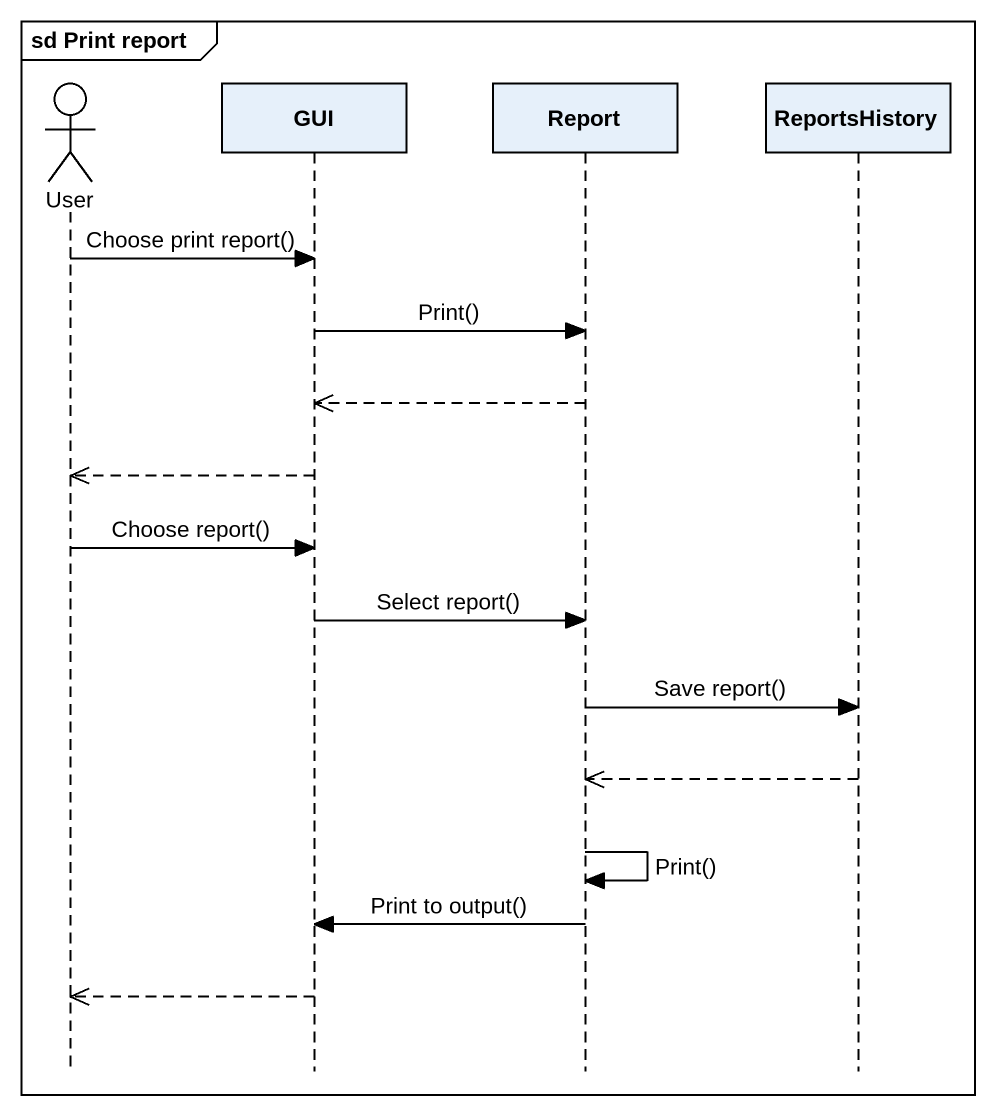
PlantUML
@startuml
mainframe sd Print report
hide footbox
actor User
participant GUI
participant Report
participant ReportsHistory

User -> GUI : Choose print report()
GUI -> Report : Print()
Report -->> GUI
GUI -->> User
User -> GUI : Choose report()
GUI -> Report : Select report()
Report -> ReportsHistory : Save report()
ReportsHistory -->> Report
Report -> Report : Print()
Report -> GUI : Print to output()
GUI -->> User
@enduml
